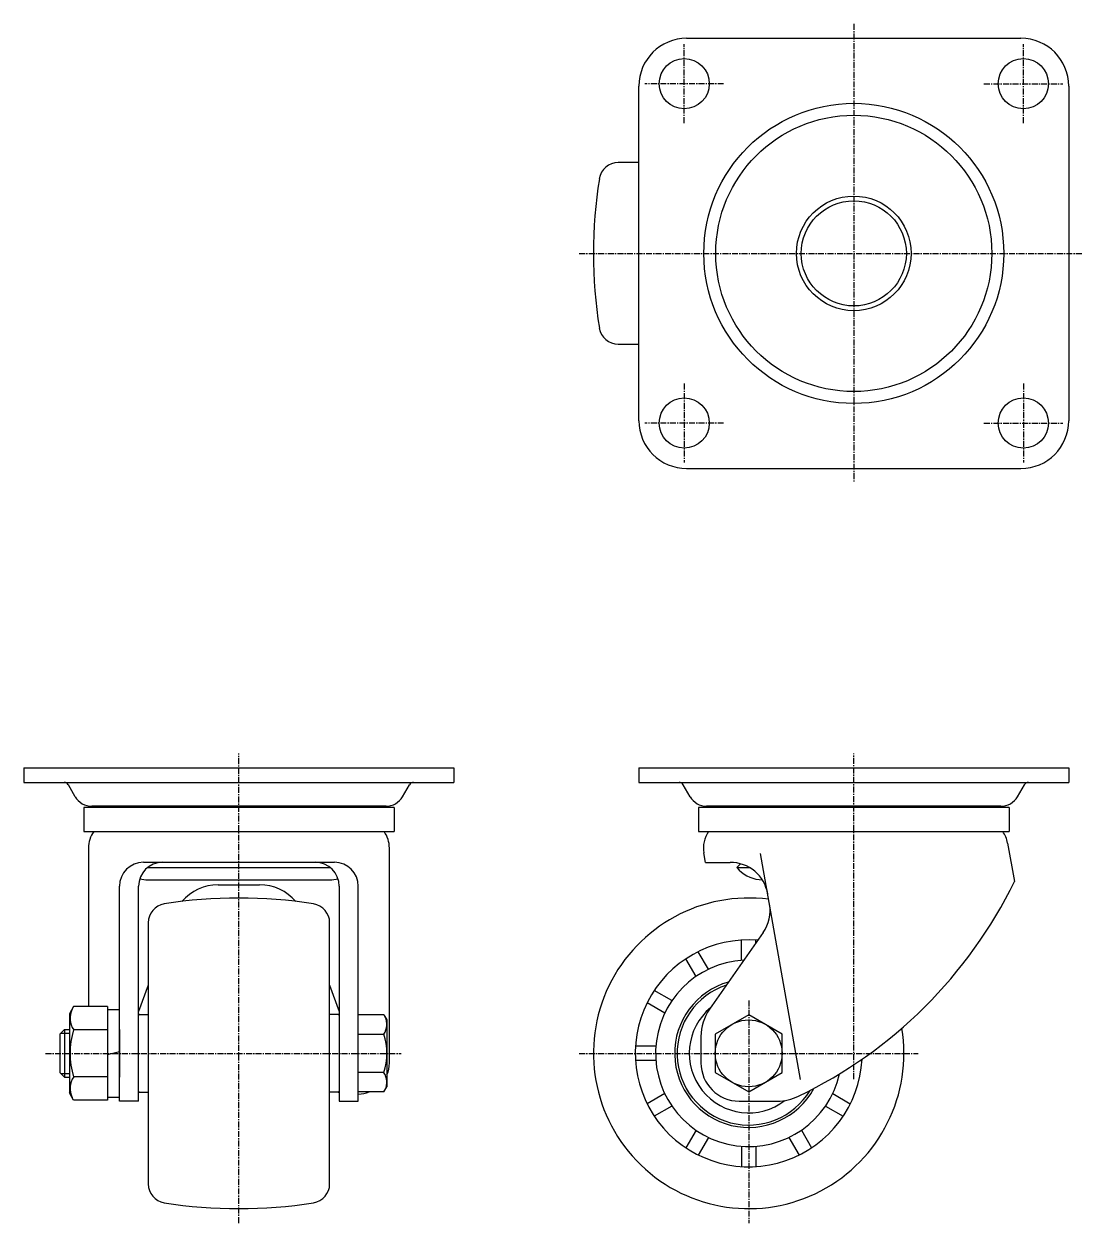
# Model space of a CAD drawing. Extents: x -3046 to -2824, y -322 to 82.
# Drawn here: x -3045.5 to -2823.8, y -168.5 to 82.3 of the extents above; entities that cross this region are included whole.
import ezdxf

# ---------------------------------------------------------------- set-up
doc = ezdxf.new("R2010")
doc.units = 0
doc.linetypes.add('CENTER', pattern=[2, 1.25, -0.25, 0.25, -0.25])
doc.layers.get('0').update_dxf_attribs({"linetype": 'CONTINUOUS'})
doc.layers.add('CENTER', color=1, linetype='CENTER')

msp = doc.modelspace()

# ---------------------------------------------------------------- linework, layer by layer
at = {"color": 7, "linetype": 'CONTINUOUS'}
for p, q in [((-2906.77, 79.35), (-2836.77, 79.35)), ((-2916.77, -0.65), (-2916.77, 69.35)), ((-2826.77, 69.35), (-2826.77, -0.65)), ((-2916.77, 53.35), (-2921.1, 53.35)), ((-2921.1, 15.35), (-2916.77, 15.35)), ((-2906.77, -10.65), (-2836.77, -10.65)), ((-3045.51, -73.32), (-2955.51, -73.32)), ((-3045.51, -73.32), (-3045.51, -76.32)), ((-2955.51, -73.32), (-2955.51, -76.32)), ((-2916.77, -73.32), (-2826.77, -73.32)), ((-2916.77, -73.32), (-2916.77, -76.32)), ((-2826.77, -73.32), (-2826.77, -76.32)), ((-3045.51, -76.32), (-2955.51, -76.32)), ((-3034.78, -79.32), (-3036.22, -76.82)), ((-2966.24, -79.32), (-2964.8, -76.82)), ((-2916.77, -76.32), (-2826.77, -76.32)), ((-2906.04, -79.32), (-2907.49, -76.82)), ((-2837.51, -79.32), (-2836.06, -76.82)), ((-2968.01, -81.6), (-3033.01, -81.6)), ((-3033.01, -81.6), (-3033.01, -86.6)), ((-2969.71, -81.32), (-3031.32, -81.32)), ((-3028.23, -81.32), (-3028.51, -81.6)), ((-2972.79, -81.32), (-2972.51, -81.6)), ((-2968.01, -81.6), (-2968.01, -86.6)), ((-2839.27, -81.6), (-2904.28, -81.6)), ((-2904.28, -81.6), (-2904.28, -86.6)), ((-2840.97, -81.32), (-2902.58, -81.32)), ((-2899.5, -81.32), (-2899.78, -81.6)), ((-2844.05, -81.32), (-2843.77, -81.6)), ((-2839.27, -81.6), (-2839.27, -86.6)), ((-3033.01, -86.6), (-2968.01, -86.6)), ((-2904.28, -86.6), (-2839.27, -86.6)), ((-3032.01, -90.06), (-3032.01, -123.21)), ((-2969.01, -135.03), (-2969.01, -90.06)), ((-2839.57, -89.02), (-2838.15, -97.07)), ((-2902.83, -93.06), (-2903.17, -91.1)), ((-2882.93, -138.51), (-2891.27, -91.2)), ((-3020.51, -93.05), (-2980.51, -93.05)), ((-3019.67, -94.17), (-2981.36, -94.17)), ((-2902.83, -93.06), (-2897.66, -93.06)), ((-2896.27, -94.17), (-2895.47, -93.37)), ((-2896.27, -94.17), (-2893.59, -94.17)), ((-2896.27, -94.17), (-2895.77, -94.67)), ((-3019.56, -96.72), (-2981.46, -96.72)), ((-3004.85, -97.76), (-2996.17, -97.76)), ((-3025.51, -143.02), (-3025.51, -98.05)), ((-3021.51, -143.02), (-3021.51, -98.05)), ((-2979.51, -98.05), (-2979.51, -143.02)), ((-2975.51, -143.02), (-2975.51, -98.05)), ((-3019.51, -105.7), (-3019.51, -160.34)), ((-2981.51, -160.34), (-2981.51, -105.7)), ((-2890.73, -107.75), (-2901.97, -123.79)), ((-2895.27, -113.58), (-2895.27, -109.32)), ((-2892.27, -109.95), (-2892.27, -109.32)), ((-2902.2, -115.44), (-2904.33, -111.75)), ((-2904.79, -116.94), (-2906.92, -113.25)), ((-3019.51, -118.79), (-3021.51, -124.29)), ((-2981.51, -118.79), (-2979.51, -124.29)), ((-2909.86, -122), (-2913.55, -119.87)), ((-2911.36, -124.6), (-2915.05, -122.47)), ((-3035.11, -123.21), (-3036.01, -124.77)), ((-3036.01, -124.77), (-3036.01, -141.27)), ((-3028.01, -123.21), (-3035.11, -123.21)), ((-3028.01, -123.21), (-3028.01, -142.84)), ((-3028.01, -123.82), (-3025.51, -123.82)), ((-3021.31, -124.87), (-3019.51, -124.87)), ((-2979.71, -124.87), (-2981.51, -124.87)), ((-2970.14, -124.94), (-2975.51, -124.94)), ((-2970.14, -124.94), (-2969.51, -126.02)), ((-2969.51, -126.02), (-2969.51, -140.02)), ((-3038.01, -129.02), (-3037.01, -128.02)), ((-3038.01, -129.02), (-3038.01, -137.02)), ((-3037.01, -128.02), (-3037.01, -138.02)), ((-3037.01, -128.02), (-3036.01, -128.02)), ((-3028.01, -128.12), (-3035.11, -128.12)), ((-3025.51, -128.02), (-3025.51, -138.02)), ((-2975.51, -128.98), (-2970.14, -128.98)), ((-2903.77, -129.54), (-2903.77, -135.02)), ((-3025.51, -132.69), (-3028.01, -133.36)), ((-2913.22, -131.52), (-2917.48, -131.52)), ((-2913.22, -134.52), (-2917.48, -134.52)), ((-2870.45, -134.52), (-2870.07, -134.52)), ((-3038.01, -137.02), (-3037.01, -138.02)), ((-3028.01, -137.93), (-3035.11, -137.93)), ((-2970.14, -137.06), (-2975.51, -137.06)), ((-3037.01, -138.02), (-3036.01, -138.02)), ((-2970.14, -141.11), (-2969.51, -140.02)), ((-3035.11, -142.84), (-3036.01, -141.27)), ((-3028.01, -142.84), (-3035.11, -142.84)), ((-3028.01, -142.22), (-3025.51, -142.22)), ((-3021.31, -141.17), (-3019.51, -141.17)), ((-2979.71, -141.17), (-2981.51, -141.17)), ((-2970.14, -141.11), (-2975.51, -141.11)), ((-2911.36, -141.45), (-2915.05, -143.58)), ((-2876.19, -141.45), (-2872.5, -143.58)), ((-3021.51, -143.02), (-3025.51, -143.02)), ((-2979.51, -143.02), (-2975.51, -143.02)), ((-2909.86, -144.04), (-2913.55, -146.17)), ((-2895.77, -143.02), (-2887.77, -143.02)), ((-2877.69, -144.04), (-2874, -146.17)), ((-2904.79, -149.11), (-2906.92, -152.8)), ((-2882.75, -149.11), (-2880.62, -152.8)), ((-2902.2, -150.61), (-2904.33, -154.3)), ((-2895.27, -152.47), (-2895.27, -156.73)), ((-2892.27, -152.47), (-2892.27, -156.73)), ((-2885.35, -150.61), (-2883.22, -154.3))]:
    msp.add_line(p, q, dxfattribs=at)
at = {"color": 3, "linetype": 'CONTINUOUS'}
for p, q in [((-3037.82, -128.83), (-3036.01, -128.83)), ((-3037.82, -137.21), (-3036.01, -137.21))]:
    msp.add_line(p, q, dxfattribs=at)
at = {"color": 7, "linetype": 'CONTINUOUS'}
msp.add_lwpolyline([(-2886.77, -128.98), (-2893.77, -124.94), (-2900.77, -128.98), (-2900.77, -137.06), (-2893.77, -141.11), (-2886.77, -137.06)], close=True, dxfattribs=at)
for centre, radius in [((-2907.27, 69.85), 5.25), ((-2836.27, 69.85), 5.25), ((-2871.77, 34.35), 31.4), ((-2871.77, 34.35), 28.9), ((-2871.77, 34.35), 12), ((-2871.77, 34.35), 11), ((-2907.27, -1.15), 5.25), ((-2836.27, -1.15), 5.25), ((-2893.77, -133.02), 7)]:
    msp.add_circle(centre, radius, dxfattribs=at)
for centre, radius, start, end in [((-2906.77, 69.35), 10, 90, 180), ((-2836.77, 69.35), 10, 0, 90), ((-2921.1, 49.35), 4, 90, 171.0107), ((-2826.27, 34.35), 100, 171.0107, 188.9893), ((-2921.1, 19.35), 4, 188.9893, 270), ((-2906.77, -0.65), 10, 180, 270), ((-2836.77, -0.65), 10, 270, 0), ((-3037.09, -77.32), 1, 30, 90), ((-2963.93, -77.32), 1, 90, 150), ((-2908.35, -77.32), 1, 30, 90), ((-2835.2, -77.32), 1, 90, 150), ((-3031.32, -77.32), 4, 210, 270), ((-2969.71, -77.32), 4, 270, 330), ((-2902.58, -77.32), 4, 210, 270), ((-2840.97, -77.32), 4, 270, 330), ((-3026.01, -90.06), 6, 144.7998, 180), ((-2975.01, -90.06), 6, 0, 35.2002), ((-2897.26, -90.06), 6, 144.7998, 190), ((-2845.48, -90.06), 6, 10, 35.2002), ((-3020.51, -98.05), 5, 90, 180), ((-3016.51, -98.05), 5, 90, 180), ((-2984.51, -98.05), 5, 0, 90), ((-2980.51, -98.05), 5, 0, 90), ((-2897.66, -101.06), 8, 10, 90), ((-2890.82, -89.72), 7, 225, 269.0765), ((-3019.56, -89.72), 7, 255.8862, 270), ((-3004.85, -107.76), 10, 90, 139.2799), ((-2996.17, -107.76), 10, 40.7201, 90), ((-2981.46, -89.72), 7, 270, 284.1138), ((-2925.43, -54.45), 97.13, 295.6946, 333.9747), ((-3015.51, -105.7), 4, 98.9893, 180), ((-3000.51, -200.52), 100, 81.0107, 98.9893), ((-2985.51, -105.7), 4, 0, 81.0107), ((-2893.77, -133.02), 32.5, 82.5866, 9.3342), ((-2897.29, -103.16), 8, 325, 10), ((-2893.77, -133.02), 23.75, 85.3698, 357.0426), ((-2893.77, -133.02), 19.5, 93.0079, 347.3008), ((-2893.77, -133.02), 15.5, 105.7759, 331.7267), ((-2893.77, -133.02), 15, 108.178, 328.8049), ((-3031.52, -125.66), 4.34, 154.3842, 214.3842), ((-3021.31, -125.07), 0.2, 90, 180), ((-2979.71, -125.07), 0.2, 0, 90), ((-2973.1, -126.96), 3.58, 325.6691, 25.6691), ((-2893.77, -133.02), 12.45, 129.679, 307.5257), ((-2893.77, -129.52), 10, 145, 180), ((-3019.63, -133.02), 16.24, 162.412, 197.588), ((-2982.89, -133.02), 13.38, 342.42, 17.58), ((-2975.51, -135.03), 6.5, 337.3801, 0), ((-2895.77, -135.02), 8, 180, 270), ((-3031.52, -140.38), 4.34, 145.6158, 205.6158), ((-2973.1, -139.09), 3.58, 334.3309, 34.3309), ((-3021.31, -140.97), 0.2, 180, 270), ((-2979.71, -140.97), 0.2, 270, 0), ((-2975.51, -135.03), 6.5, 270, 290.7338), ((-2887.77, -133.02), 10, 270, 296.4628), ((-3015.51, -160.34), 4, 180, 261.0107), ((-2985.51, -160.34), 4, 278.9893, 0), ((-3000.51, -65.52), 100, 261.0107, 278.9893)]:
    msp.add_arc(centre, radius, start, end, dxfattribs=at)
at = {"layer": 'CENTER', "color": 1, "linetype": 'CENTER'}
for p, q in [((-2871.77, 82.35), (-2871.77, -13.65)), ((-2907.27, 61.6), (-2907.27, 78.1)), ((-2836.27, 61.6), (-2836.27, 78.1)), ((-2899.02, 69.85), (-2915.52, 69.85)), ((-2844.52, 69.85), (-2828.02, 69.85)), ((-2929.27, 34.35), (-2823.77, 34.35)), ((-2907.27, 7.1), (-2907.27, -9.4)), ((-2836.27, 7.1), (-2836.27, -9.4)), ((-2899.02, -1.15), (-2915.52, -1.15)), ((-2844.52, -1.15), (-2828.02, -1.15)), ((-3000.51, -168.52), (-3000.51, -70.32)), ((-2871.77, -138.45), (-2871.77, -70.32)), ((-2893.77, -121.94), (-2893.77, -168.52)), ((-3041.01, -133.02), (-2966.51, -133.02)), ((-2929.27, -133.02), (-2858.27, -133.02))]:
    msp.add_line(p, q, dxfattribs=at)

doc.saveas('drawing.dxf')
